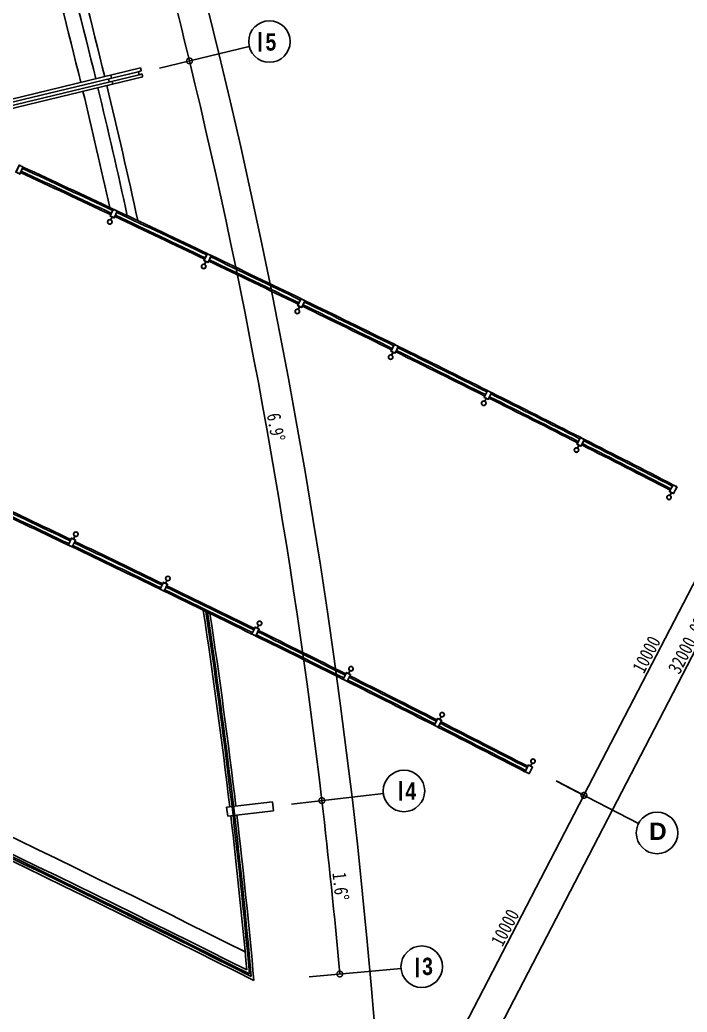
# Model space of a CAD drawing. Extents: x 23317406 to 24383751, y 42324270 to 43451021.
# Drawn here: x 24082906 to 24104607, y 43103497 to 43135761 of the extents above; entities that cross this region are included whole.
import ezdxf

# ---------------------------------------------------------------- set-up
doc = ezdxf.new("R2010")
doc.units = 0
doc.header["$MEASUREMENT"] = 0
doc.layers.get('0').update_dxf_attribs({"linetype": 'CONTINUOUS'})
doc.layers.get('DEFPOINTS').update_dxf_attribs({"linetype": 'CONTINUOUS'})
for name, color, linetype in [('墙', 7, 'CONTINUOUS'), ('柱形', 7, 'CONTINUOUS'), ('标注', 7, 'CONTINUOUS'), ('栏杆', 146, 'CONTINUOUS'), ('辅助件', 9, 'CONTINUOUS'), ('边界', 9, 'CONTINUOUS'), ('门窗', 7, 'CONTINUOUS')]:
    doc.layers.add(name, color=color, linetype=linetype)
doc.styles.add('Q200', font='SimSun.ttf', dxfattribs={"width": 0.8, "height": 450})
doc.styles.add('T-SG-01$0$Arial', font='ARIALBD.TTF')
doc.dimstyles.new('Q2', dxfattribs={"dimscale": 150, "dimtxt": 2.5, "dimasz": 2.5, "dimexe": 0, "dimexo": 0, "dimgap": 0.5, "dimtad": 1, "dimdec": 4, "dimdsep": 46, "dimtxsty": 'Q200', "dimblk1": 'DOTSMALL', "dimblk2": 'DOTSMALL', "dimsah": 1, "dimcen": 2.5, "dimadec": 0, "dimazin": 0, "dimtfac": 1, "dimtdec": 3, "dimtmove": 2, "dimatfit": 3, "dimldrblk": 'DOTSMALL', "dimfxl": 1, "dimtolj": 1, "dimtzin": 10, "dimarcsym": 0})

# ---------------------------------------------------------------- blocks, each defined once
blk = doc.blocks.new('_DOTSMALL')
at = {"color": 0, "linetype": 'ByBlock', "const_width": 0.5}
blk.add_lwpolyline([(-0.0625, 0, 1), (0.0625, 0, 1)], format="xyb", close=True, dxfattribs=at)
blk = doc.blocks.new('*D129')
at = {"color": 0, "linetype": 'ByBlock'}
for p, q in [((24104943, 43119897), (24105850, 43119427)), ((24105850, 43119427), (24101252, 43110547)), ((24100346, 43111016), (24101252, 43110547))]:
    blk.add_line(p, q, dxfattribs=at)
at = {"layer": 'DEFPOINTS', "color": 0, "linetype": 'ByBlock'}
for p in [(24104943, 43119897), (24100346, 43111016), (24101252, 43110547)]:
    blk.add_point(p, dxfattribs=at)
at = {"color": 0, "linetype": 'ByBlock', "xscale": 375, "yscale": 375, "zscale": 375}
for p, rotation in [((24105850, 43119427), 62.62661187340087), ((24101252, 43110547), 242.6266118734009)]:
    blk.add_blockref('_DOTSMALL', p, dxfattribs=dict(at, rotation=rotation))
at = {"color": 0, "linetype": 'ByBlock', "insert": (24103285, 43115125), "char_height": 450, "attachment_point": 5, "rotation": 62.6266, "style": 'Q200'}
blk.add_mtext('\\A1;10000', dxfattribs=at)
blk = doc.blocks.new('*D130')
at = {"color": 0, "linetype": 'ByBlock'}
for p, q in [((24100380, 43110998), (24101252, 43110546)), ((24101252, 43110546), (24096651, 43101668)), ((24095779, 43102120), (24096651, 43101668))]:
    blk.add_line(p, q, dxfattribs=at)
at = {"layer": 'DEFPOINTS', "color": 0, "linetype": 'ByBlock'}
for p in [(24100380, 43110998), (24095779, 43102120), (24096651, 43101668)]:
    blk.add_point(p, dxfattribs=at)
at = {"color": 0, "linetype": 'ByBlock', "xscale": 375, "yscale": 375, "zscale": 375}
for p, rotation in [((24101252, 43110546), 62.60633861720835), ((24096651, 43101668), 242.6063386172083)]:
    blk.add_blockref('_DOTSMALL', p, dxfattribs=dict(at, rotation=rotation))
at = {"color": 0, "linetype": 'ByBlock', "insert": (24098685, 43106245), "char_height": 450, "attachment_point": 5, "rotation": 62.6063, "style": 'Q200'}
blk.add_mtext('\\A1;10000', dxfattribs=at)
blk = doc.blocks.new('*D131')
at = {"color": 0, "linetype": 'ByBlock'}
for p, q in [((24110461, 43130553), (24112297, 43129602)), ((24112297, 43129602), (24097574, 43101190)), ((24095738, 43102141), (24097574, 43101190))]:
    blk.add_line(p, q, dxfattribs=at)
at = {"layer": 'DEFPOINTS', "color": 0, "linetype": 'ByBlock'}
for p in [(24110461, 43130553), (24095738, 43102141), (24097574, 43101190)]:
    blk.add_point(p, dxfattribs=at)
at = {"color": 0, "linetype": 'ByBlock', "xscale": 375, "yscale": 375, "zscale": 375}
for p, rotation in [((24112297, 43129602), 62.60633861721945), ((24097574, 43101190), 242.6063386172194)]:
    blk.add_blockref('_DOTSMALL', p, dxfattribs=dict(at, rotation=rotation))
at = {"color": 0, "linetype": 'ByBlock', "insert": (24104669, 43115534), "char_height": 450, "attachment_point": 5, "rotation": 62.6063, "style": 'Q200'}
blk.add_mtext('\\A1;32000.026', dxfattribs=at)
blk = doc.blocks.new('*D132')
at = {"color": 0, "linetype": 'ByBlock'}
blk.add_arc((23891114, 43086692), 203000, 5.1, 6.7, dxfattribs=at)
at = {"layer": 'DEFPOINTS', "color": 0, "linetype": 'ByBlock'}
for p in [(24094728, 43110611), (24091735, 43110259), (24093134, 43106619), (24095303, 43104915), (24092315, 43104648)]:
    blk.add_point(p, dxfattribs=at)
at = {"color": 0, "linetype": 'ByBlock', "xscale": 375, "yscale": 375, "zscale": 375}
for p, rotation in [((24092728, 43110376), 96.70000000012703), ((24093311, 43104737), 275.1000000000789)]:
    blk.add_blockref('_DOTSMALL', p, dxfattribs=dict(at, rotation=rotation))
at = {"color": 0, "linetype": 'ByBlock', "insert": (24093338, 43107589), "char_height": 450, "attachment_point": 5, "rotation": 275.9, "style": 'Q200'}
blk.add_mtext('\\A1;1.6°', dxfattribs=at)
blk = doc.blocks.new('*D133')
at = {"color": 0, "linetype": 'ByBlock'}
blk.add_arc((23891114, 43086692), 203000, 6.7, 13.6, dxfattribs=at)
at = {"layer": 'DEFPOINTS', "color": 0, "linetype": 'ByBlock'}
for p in [(24090367, 43134896), (24087451, 43134190), (24091615, 43118448), (24094728, 43110611), (24091735, 43110259)]:
    blk.add_point(p, dxfattribs=at)
at = {"color": 0, "linetype": 'ByBlock', "xscale": 375, "yscale": 375, "zscale": 375}
for p, rotation in [((24088423, 43134426), 103.5999999997559), ((24092728, 43110376), 276.6999999998045)]:
    blk.add_blockref('_DOTSMALL', p, dxfattribs=dict(at, rotation=rotation))
at = {"color": 0, "linetype": 'ByBlock', "insert": (24091233, 43122518), "char_height": 450, "attachment_point": 5, "rotation": 280.15, "style": 'Q200'}
blk.add_mtext('\\A1;6.9°', dxfattribs=at)
blk = doc.blocks.new('*D134')
at = {"color": 0, "linetype": 'ByBlock'}
blk.add_arc((23891114, 43086692), 203000, 13.6, 15.2, dxfattribs=at)
at = {"layer": 'DEFPOINTS', "color": 0, "linetype": 'ByBlock'}
for p in [(24088943, 43140441), (24086048, 43139654), (24087970, 43136260), (24090367, 43134896), (24087451, 43134190)]:
    blk.add_point(p, dxfattribs=at)
at = {"color": 0, "linetype": 'ByBlock', "xscale": 375, "yscale": 375, "zscale": 375}
for p, rotation in [((24087013, 43139916), 105.199999999811), ((24088423, 43134426), 283.5999999995668)]:
    blk.add_blockref('_DOTSMALL', p, dxfattribs=dict(at, rotation=rotation))
at = {"color": 0, "linetype": 'ByBlock', "insert": (24088027, 43137250), "char_height": 450, "attachment_point": 5, "rotation": 284.4, "style": 'Q200'}
blk.add_mtext('\\A1;1.6°', dxfattribs=at)
blk = doc.blocks.new('*D144')
at = {"color": 0, "linetype": 'ByBlock'}
for p, q in [((24067622, 43186962), (24068480, 43187449)), ((24093003, 43093389), (24094989, 43093455))]:
    blk.add_line(p, q, dxfattribs=at)
blk.add_arc((23891114, 43086692), 203987, 1.9, 29.6, dxfattribs=at)
at = {"layer": 'DEFPOINTS', "color": 0, "linetype": 'ByBlock'}
for p in [(24067622, 43186962), (24065013, 43185480), (24091262, 43126080), (24091005, 43093323), (24093003, 43093389)]:
    blk.add_point(p, dxfattribs=at)
at = {"color": 0, "linetype": 'ByBlock', "xscale": 375, "yscale": 375, "zscale": 375}
for p, rotation in [((24068480, 43187449), 119.6000000001376), ((24094989, 43093455), 271.8999999998212)]:
    blk.add_blockref('_DOTSMALL', p, dxfattribs=dict(at, rotation=rotation))
at = {"color": 0, "linetype": 'ByBlock', "insert": (24087731, 43142143), "char_height": 450, "attachment_point": 5, "rotation": 285.75, "style": 'Q200'}
blk.add_mtext('\\A1;27.7°', dxfattribs=at)

msp = doc.modelspace()

# ---------------------------------------------------------------- linework, layer by layer
for p, q in [((24087450.62204, 43134190.44561), (24090366.50504, 43134895.87195)), ((24103027.74273, 43109633.54089), (24100361.21941, 43111008.18752)), ((24091734.97113, 43110259.22766), (24094727.77487, 43110610.8013)), ((24092314.79514, 43104648.38673), (24095302.91833, 43104915.06962))]:
    msp.add_line(p, q)
at = {"color": 2}
for centre in [(24091022.57872, 43135054.59288), (24095398.24055, 43110688.91405), (24103627.71048, 43109324.2454), (24095975.30365, 43104974.43142)]:
    msp.add_circle(centre, 675, dxfattribs=at)
at = {"layer": 'DEFPOINTS', "color": 0, "linetype": 'ByBlock'}
for p in [(24094727.92586, 43110609.52131), (24095303.07191, 43104913.35802)]:
    msp.add_point(p, dxfattribs=at)
at = {"layer": '墙'}
for p, q in [((24079735.62626, 43132478.31888), (24086832.11983, 43134195.14136)), ((24086855.6823, 43134097.95694), (24086758.4862, 43134074.44272)), ((24086879.19651, 43134000.76084), (24086782.00041, 43133977.24662)), ((24080178.29424, 43132276.75718), (24086902.66247, 43133903.55306))]:
    msp.add_line(p, q, dxfattribs=at)
at = {"layer": '墙', "ltscale": 5000}
for start, end in [(67.1172342395, 67.1172342395), (66.2587266313, 66.2587266313), (64.4772342395, 64.4772342395), (64.9387266313, 64.9387266313)]:
    msp.add_arc((23850578.58196, 42857442.58139), 533172.67138, start, end, dxfattribs=at)
at = {"layer": '墙'}
for centre, radius, start, end in [((23850634.74669, 42857737.27781), 530172.67138, 79.4743453394, 79.4743453394), ((23850639.30178, 42857736.37231), 530172.67138, 78.1227654233, 78.1227654233), ((23850644.55659, 42857735.23786), 530172.67138, 77.5606287088, 77.5606287088), ((23850649.0789, 42857734.18074), 530172.67138, 76.2090487927, 76.2090487927), ((23891114.49992, 43086691.73877), 199900, 13.6429933353, 15.1570066645), ((23891114.49992, 43086691.73877), 200200, 13.6429503634, 15.1570496364), ((23891114.4996, 43086691.73869), 201300.00033, 13.5857685586, 13.6142314399), ((23891114.4996, 43086691.73869), 201400.00033, 13.6142243736, 13.6426731259), ((23891114.4996, 43086691.73869), 201400.00033, 13.5573268726, 13.5857756248), ((23891114.49992, 43086691.73877), 200200, 12.2683511689, 13.5570496365), ((23891114.49992, 43086691.73877), 199900, 12.3343705651, 13.5570066646), ((23850578.58196, 42628618.81785), 533172.67138, 63.2827160098, 68.0187266303), ((23850578.58196, 42628618.81785), 532972.67138, 63.2440156741, 67.9972302059), ((23891114.49992, 43086691.73877), 200000, 6.7429861257, 8.5898595783), ((23891114.49992, 43086691.73877), 200200, 6.7429717441, 8.5503360366), ((23891114.49992, 43086691.73877), 200000, 5.214234681, 6.6570138635), ((23891114.49992, 43086691.73877), 200200, 5.1111357508, 6.6570282559)]:
    msp.add_arc(centre, radius, start, end, dxfattribs=at)
at = {"layer": '柱形'}
for p, q in [((24085903.40861, 43129351.1564), (24085860.87487, 43129260.65291)), ((24085908.83882, 43129348.60437), (24085866.30508, 43129258.10088)), ((24088957.79874, 43127904.30523), (24088914.71295, 43127814.06325)), ((24088963.21326, 43127901.72008), (24088920.12747, 43127811.47811)), ((24092003.29364, 43126438.82297), (24091959.65739, 43126348.84587)), ((24092008.69226, 43126436.20479), (24091965.05602, 43126346.22769)), ((24095039.77964, 43124954.76429), (24094995.59457, 43124865.05543)), ((24095045.16217, 43124952.11319), (24095000.97711, 43124862.40433)), ((24098067.14345, 43123452.18459), (24098022.41121, 43123362.74731)), ((24098072.50968, 43123449.50065), (24098027.77745, 43123360.06337)), ((24101085.27209, 43121931.13992), (24101039.99435, 43121841.97756)), ((24101090.62183, 43121928.42325), (24101045.34409, 43121839.26089)), ((24104094.05295, 43120391.68704), (24104048.23139, 43120302.80293)), ((24104099.38599, 43120388.93775), (24104053.56444, 43120300.05364)), ((24084692.30513, 43118970.34954), (24084649.21933, 43118880.10757)), ((24084697.71965, 43118967.7644), (24084654.63385, 43118877.52242)), ((24087683.30551, 43117531.09022), (24087639.66927, 43117441.11313)), ((24087688.70414, 43117528.47205), (24087645.0679, 43117438.49495)), ((24090665.45821, 43116073.58689), (24090621.27315, 43115983.87803)), ((24090670.84075, 43116070.93579), (24090626.65568, 43115981.22692)), ((24093638.65195, 43114597.89393), (24093593.91971, 43114508.45665)), ((24093644.01818, 43114595.21), (24093599.28595, 43114505.77272)), ((24096602.77577, 43113104.06641), (24096557.49803, 43113014.90405)), ((24096608.12551, 43113101.34974), (24096562.84777, 43113012.18738)), ((24099557.71907, 43111592.16007), (24099511.89752, 43111503.27596)), ((24099563.05212, 43111589.41078), (24099517.23056, 43111500.52666)), ((24089631.81216, 43110163.19471), (24091121.42478, 43110338.93758)), ((24089666.81338, 43109865.24352), (24089631.81216, 43110163.19471)), ((24091121.42478, 43110338.93758), (24091156.60064, 43110039.49969)), ((24091156.60064, 43110039.49969), (24089666.81338, 43109865.24352))]:
    msp.add_line(p, q, dxfattribs=at)
for points in [[(24083015.9815, 43130973.48206, 0.0000338739), (24082879.83694, 43131036.44758), (24082774.88671, 43130809.54353, -0.0000677785), (24082911.02914, 43130746.57339)], [(24083008.01708, 43130970.55533, 0.0000311642), (24082882.76408, 43131028.48362), (24082782.85154, 43130812.47113, -0.0000623556), (24082908.10257, 43130754.5386)], [(24086080.33567, 43129544.2388, 0.0000338739), (24085944.57828, 43129608.03481), (24085838.24394, 43129381.77609, -0.0000677785), (24085973.99917, 43129317.97548)], [(24086072.35352, 43129541.36078, 0.0000311642), (24085947.45672, 43129600.05311), (24085846.2265, 43129384.65498, -0.0000623556), (24085971.12131, 43129325.95842)], [(24089000.53901, 43128160.93194, -0.0000338739), (24089135.89978, 43128096.29867), (24089028.1853, 43127870.69372, 0.0000677785), (24088892.82233, 43127935.32241)], [(24089003.36846, 43128152.93245, -0.0000311642), (24089127.90037, 43128093.46983), (24089025.35626, 43127878.69409, 0.0000623556), (24088900.82233, 43127938.15249)], [(24092047.60073, 43126695.18381, -0.0000338739), (24092182.56416, 43126629.72487), (24092073.47355, 43126404.78212, 0.0000677785), (24091938.50791, 43126470.23649)], [(24092050.38127, 43126687.16718, -0.0000311642), (24092174.54762, 43126626.94495), (24092070.69344, 43126412.79963, 0.0000623556), (24091946.52505, 43126473.01764)], [(24095220.21521, 43125144.5721, 0.0000338739), (24095085.64968, 43125210.84514), (24094975.18701, 43124986.57298, -0.0000677785), (24095109.75031, 43124920.29538)], [(24095212.18166, 43125141.84084, 0.0000311642), (24095088.38137, 43125202.81204), (24094983.22099, 43124989.30511, -0.0000623556), (24095107.01922, 43124928.32972)], [(24098114.5792, 43123707.985, -0.0000338739), (24098248.73284, 43123640.8821), (24098136.90225, 43123417.2889, 0.0000677785), (24098002.74633, 43123484.38725)], [(24098117.26158, 43123699.93499, -0.0000311642), (24098240.68294, 43123638.20032), (24098134.2203, 43123425.33976, 0.0000623556), (24098010.79685, 43123487.07025)], [(24101134.26954, 43122186.64579, -0.0000338739), (24101268.01078, 43122118.72465), (24101154.81643, 43121895.81875, 0.0000677785), (24101021.07289, 43121963.73536)], [(24101136.9027, 43122178.57955, -0.0000311642), (24101259.94464, 43122116.0921), (24101152.1837, 43121903.88585, 0.0000623556), (24101029.13965, 43121966.36913)], [(24104277.93644, 43120578.15651, 0.0000338739), (24104144.60794, 43120646.88432), (24104030.05406, 43120424.67404, -0.0000677785), (24104163.38022, 43120355.94171)], [(24104269.85418, 43120575.57292, 0.0000311642), (24104147.19197, 43120638.80251), (24104038.13675, 43120427.25849, -0.0000623556), (24104160.79683, 43120364.02475)], [(24084611.89136, 43118620.89103, 0.0000690579), (24084476.52839, 43118685.51972), (24084584.24288, 43118911.12467, -0.0000690261), (24084719.60585, 43118846.49598)], [(24084609.06233, 43118628.89142, 0.0000635325), (24084484.5284, 43118688.34981), (24084587.07259, 43118903.12572, -0.0000635047), (24084711.60652, 43118843.66732)], [(24087465.79289, 43117247.58382, -0.0000690579), (24087600.75854, 43117182.12945), (24087709.84915, 43117407.0722, 0.0000690261), (24087574.8835, 43117472.52656)], [(24087473.81004, 43117250.36498, -0.0000635325), (24087597.97843, 43117190.14697), (24087701.83269, 43117404.29246, 0.0000635047), (24087577.6643, 43117464.51048)], [(24090446.21782, 43115791.41447, -0.0000690579), (24090580.78111, 43115725.13687), (24090691.24377, 43115949.40903, 0.0000690261), (24090556.68048, 43116015.68663)], [(24090454.2518, 43115794.14661, -0.0000635325), (24090578.05003, 43115733.17122), (24090683.21049, 43115946.67832, 0.0000635047), (24090559.41226, 43116007.65371)], [(24093417.69196, 43114317.06603, -0.0000690579), (24093551.84788, 43114249.96767), (24093663.67847, 43114473.56088, 0.0000690261), (24093529.52255, 43114540.65923)], [(24093425.74249, 43114319.74904, -0.0000635325), (24093549.16593, 43114258.01856), (24093655.62866, 43114470.87928, 0.0000635047), (24093532.20521, 43114532.60977)], [(24096513.84797, 43112756.6769, 0.0000690579), (24096380.10443, 43112824.59351), (24096493.29879, 43113047.49941, -0.0000690261), (24096627.04232, 43112979.5828)], [(24096511.21525, 43112764.74401, 0.0000635325), (24096388.1712, 43112827.22729), (24096495.93222, 43113039.43371, -0.0000635047), (24096618.97628, 43112976.95043)], [(24099466.67086, 43111245.32026, 0.0000690579), (24099333.3447, 43111314.0526), (24099447.89858, 43111536.26287, -0.0000690261), (24099581.22475, 43111467.53054)], [(24099464.08747, 43111253.40331, 0.0000635325), (24099341.4274, 43111316.63706), (24099450.4827, 43111528.18124, -0.0000635047), (24099573.14277, 43111464.9475)]]:
    msp.add_lwpolyline(points, format="xyb", close=True, dxfattribs=at)
for centre, radius in [((24085831.68967, 43129191.49928), 75), ((24085831.68967, 43129191.49928), 69), ((24088885.10586, 43127745.0892), 75), ((24088885.10586, 43127745.0892), 69), ((24091929.62952, 43126280.05396), 75), ((24091929.62952, 43126280.05396), 69), ((24094965.14704, 43124796.44823), 75), ((24094965.14704, 43124796.44823), 69), ((24097991.54515, 43123294.32738), 75), ((24097991.54515, 43123294.32738), 69), ((24101008.71091, 43121773.74746), 75), ((24101008.71091, 43121773.74746), 69), ((24104016.53175, 43120234.7652), 75), ((24104016.53175, 43120234.7652), 69), ((24084727.32673, 43119036.73845), 75), ((24084727.32673, 43119036.73845), 69), ((24087718.73201, 43117597.26396), 75), ((24087718.73201, 43117597.26396), 69), ((24090701.28828, 43116139.54299), 75), ((24090701.28828, 43116139.54299), 69), ((24093674.88424, 43114663.62992), 75), ((24093674.88424, 43114663.62992), 69), ((24096639.40895, 43113169.57984), 75), ((24096639.40895, 43113169.57984), 69), ((24099594.75176, 43111657.4485), 75), ((24099594.75176, 43111657.4485), 69)]:
    msp.add_circle(centre, radius, dxfattribs=at)
at = {"layer": '栏杆', "ltscale": 100}
for centre, radius, start, end in [((23850578.58196, 42628618.81785), 533097.67138, 63.2681990801, 68.0106673613), ((23850578.58196, 42628618.81785), 533047.67138, 63.2585239985, 68.0052932554), ((23891114.49992, 43086691.73877), 200075, 5.1755445052, 8.5750312191), ((23891114.49992, 43086691.73877), 200125, 5.1497697842, 8.5651503357)]:
    msp.add_arc(centre, radius, start, end, dxfattribs=at)
at = {"layer": '辅助件', "ltscale": 100}
for start, end in [(13.6429933353, 15.1570066645), (12.4447666822, 13.5570066646)]:
    msp.add_arc((23891114.49992, 43086691.73877), 199400, start, end, dxfattribs=at)
at = {"layer": '边界'}
msp.add_arc((23850578.58196, 42628618.81785), 533672.67138, 63.3162740615, 68.0187165622, dxfattribs=at)
at = {"layer": '门窗'}
for p, q in [((24079883.2571, 43132411.14976), (24086758.4862, 43134074.44272)), ((24080030.81307, 43132343.96251), (24086782.00041, 43133977.24662)), ((24085860.21312, 43133960.01238), (24085883.72734, 43133862.81628)), ((24085786.53124, 43133839.30207), (24085810.04545, 43133742.10597)), ((24085907.24155, 43133765.62018), (24085930.75576, 43133668.42408))]:
    msp.add_line(p, q, dxfattribs=at)
for radius, start, end in [(553322.67138, 64.8357465793, 65.1702142916), (553372.67138, 64.8357465793, 65.1702142916), (553472.67138, 64.8357437732, 65.1702170977), (553522.67138, 64.8357437732, 65.1702170977), (553472.67138, 64.4857437732, 64.8202170977), (553522.67138, 64.4857437732, 64.8202170977), (553322.67138, 64.4857465793, 64.8202142916), (553372.67138, 64.4857465793, 64.8202142916), (553322.67138, 64.1357465793, 64.4702142916), (553372.67138, 64.1357465793, 64.4702142916), (553472.67138, 64.1357437732, 64.4702170976), (553522.67138, 64.1357437732, 64.4702170976), (553472.67138, 63.7857437732, 64.1202170976), (553522.67138, 63.7857437732, 64.1202170976), (553322.67138, 63.7857465793, 64.1202142916), (553372.67138, 63.7857465793, 64.1202142916), (553322.67138, 63.4357465793, 63.7702142916), (553372.67138, 63.4357465793, 63.7702142916), (553472.67138, 63.4357437732, 63.7702170977), (553522.67138, 63.4357437732, 63.7702170977), (553522.67138, 63.0857437732, 63.4202170976), (553322.67138, 63.0857465793, 63.4202142916), (553372.67138, 63.0857465793, 63.4202142916), (553472.67138, 63.0857437732, 63.4202170976), (553472.67138, 62.7357437732, 63.0702170976), (553522.67138, 62.7357437732, 63.0702170976), (553322.67138, 62.7357465793, 63.0702142916), (553372.67138, 62.7357465793, 63.0702142916), (543072.67138, 64.4858931582, 64.8200677127), (543172.67138, 64.4858917014, 64.8200691695), (543222.67138, 64.4858909732, 64.8200698976), (543022.67138, 64.4858938868, 64.8200669841), (543222.67138, 64.1358909732, 64.4700698976), (543022.67138, 64.1358938868, 64.4700669841), (543072.67138, 64.1358931582, 64.4700677127), (543172.67138, 64.1358917014, 64.4700691695), (543022.67138, 63.7858938868, 64.1200669841), (543072.67138, 63.7858931582, 64.1200677127), (543172.67138, 63.7858917014, 64.1200691695), (543222.67138, 63.7858909732, 64.1200698976), (543222.67138, 63.4358909732, 63.7700698976), (543022.67138, 63.4358938868, 63.7700669841), (543072.67138, 63.4358931582, 63.7700677127), (543172.67138, 63.4358917014, 63.7700691695), (543022.67138, 63.0858938868, 63.4200669841), (543072.67138, 63.0858931582, 63.4200677127), (543172.67138, 63.0858917014, 63.4200691695), (543222.67138, 63.0858909732, 63.4200698976), (543022.67138, 62.7358938868, 63.0700669841), (543072.67138, 62.7358931582, 63.0700677127), (543172.67138, 62.7358917014, 63.0700691695), (543222.67138, 62.7358909732, 63.0700698976)]:
    msp.add_arc((23850578.58196, 42628618.81785), radius, start, end, dxfattribs=at)

# ---------------------------------------------------------------- texts
at = {"color": 3, "style": 'T-SG-01$0$Arial'}
for s, height, p in [('Ⅰ', 637.5, (24090279.41232, 43134727.73752)), ('Ⅰ', 637.5, (24094852.55324, 43110376.82634)), ('D', 562.5, (24103372.92197, 43109095.70588)), ('Ⅰ', 637.5, (24095394.12668, 43104628.64743))]:
    msp.add_text(s, height=height, dxfattribs=at).set_placement(p)
at = {"color": 3, "style": 'T-SG-01$0$Arial', "width": 0.8}
for s, p in [('5', (24090893.60001, 43134759.23739)), ('4', (24095444.14749, 43110403.0859)), ('3', (24095989.47663, 43104704.93441))]:
    msp.add_text(s, height=562.5, dxfattribs=at).set_placement(p)

# ---------------------------------------------------------------- dimensions: what is measured, and where the dimension line sits
at = {"layer": '标注'}
for base, line1, line2, picture, middle in [((24091262.18921, 43126080.09124), ((24065013.48583, 43185480.11208), (24067621.97061, 43186961.93768)), ((24091004.54311, 43093322.77444), (24093003.44355, 43093389.0848)), '*D144', (24087731.22401, 43142143.38993)), ((24087969.71463, 43136260.12026), ((24086047.83181, 43139653.95285), (24088942.88129, 43140440.52039)), ((24087450.62204, 43134190.44561), (24090366.50504, 43134895.87195)), '*D134', (24088027.45658, 43137250.39283)), ((24091615.23307, 43118447.93517), ((24087450.62204, 43134190.44561), (24090366.50504, 43134895.87195)), ((24091734.97113, 43110259.22766), (24094727.77487, 43110610.8013)), '*D133', (24091232.80792, 43122518.44397)), ((24093134.10333, 43106618.60102), ((24091734.97113, 43110259.22766), (24094727.77487, 43110610.8013)), ((24092314.79514, 43104648.38673), (24095302.91833, 43104915.06962)), '*D132', (24093337.58264, 43107589.4615))]:
    dim = msp.add_angular_dim_2l(base=base, line1=line1, line2=line2, dimstyle='Q2', override={"dimadec": 4, "dimazin": 2}, dxfattribs=at)
    dim.commit()
    dim.dimension.update_dxf_attribs({"geometry": picture, "text_midpoint": middle})
for p1, p2, distance, picture, middle in [((24110460.8309747688, 43130552.9618242607), (24095737.5689702593, 43102141.2173735201), 2067.9329513819, '*D131', (24104668.8880456612, 43115533.6608843431)), ((24104943.38246, 43119896.61339), (24100345.5087, 43111016.32303), 1021.22897, '*D129', (24103284.91785, 43115124.85624))]:
    dim = msp.add_aligned_dim(p1=p1, p2=p2, distance=distance, dimstyle='Q2', dxfattribs=at)
    dim.commit()
    dim.dimension.update_dxf_attribs({"geometry": picture, "text_midpoint": middle})
dim = msp.add_aligned_dim(p1=(24100380.07261, 43110998.42559), p2=(24095779.03867, 43102119.72734), distance=982.30613, dimstyle='Q2', override={"dimdec": 0}, dxfattribs=at)
dim.commit()
dim.dimension.update_dxf_attribs({"geometry": '*D130', "text_midpoint": (24098685.35226, 43106245.14635)})

doc.saveas('drawing.dxf')
